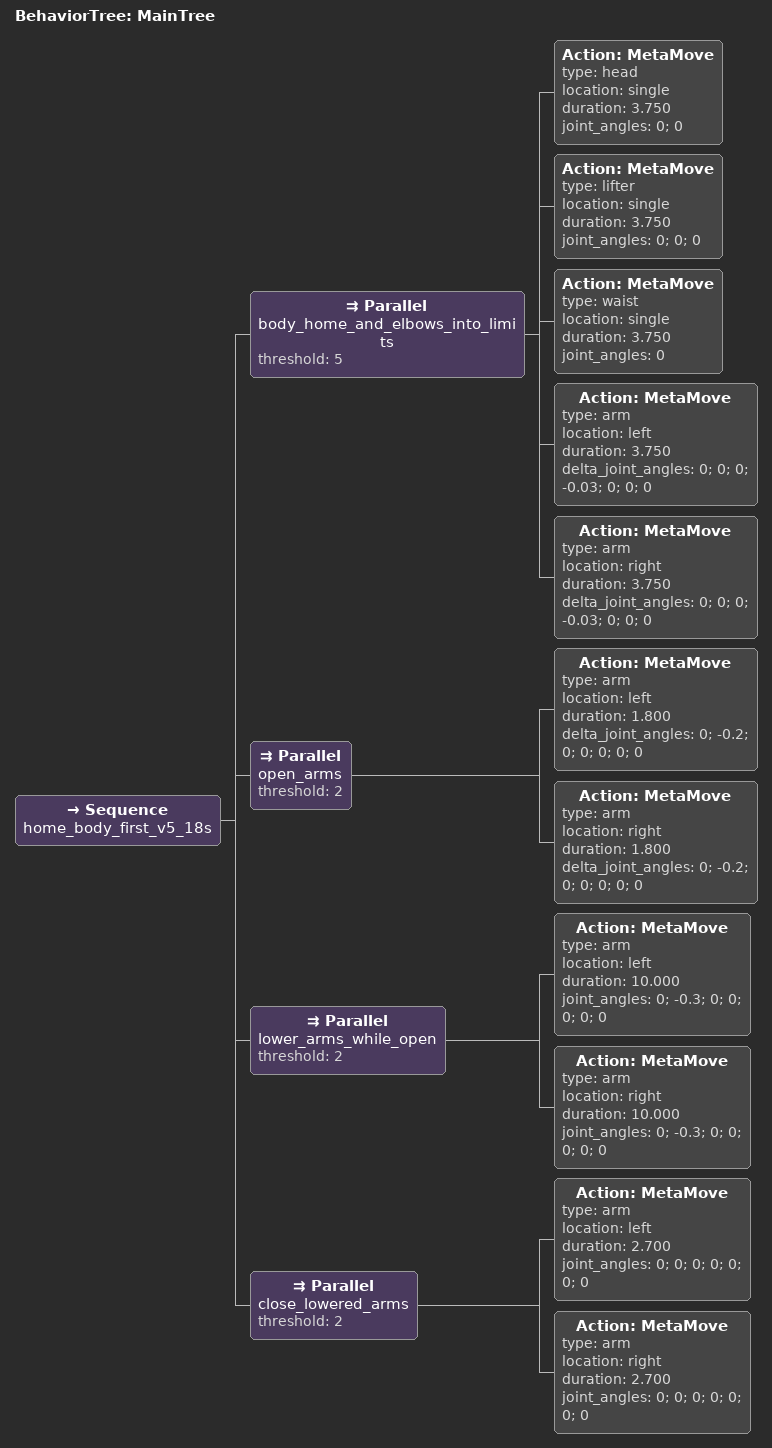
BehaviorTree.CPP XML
<root main_tree_to_execute="MainTree">
    <BehaviorTree ID="MainTree">
        <Sequence name="home_body_first_v5_18s">
            <Parallel name="body_home_and_elbows_into_limits" threshold="5">
                <Action ID="MetaMove" type="head" location="single" duration="3.750" joint_angles="0; 0" />
                <Action ID="MetaMove" type="lifter" location="single" duration="3.750" joint_angles="0; 0; 0" />
                <Action ID="MetaMove" type="waist" location="single" duration="3.750" joint_angles="0" />
                <Action ID="MetaMove" type="arm" location="left" duration="3.750" delta_joint_angles="0; 0; 0; -0.03; 0; 0; 0" />
                <Action ID="MetaMove" type="arm" location="right" duration="3.750" delta_joint_angles="0; 0; 0; -0.03; 0; 0; 0" />
            </Parallel>
            <Parallel name="open_arms" threshold="2">
                <Action ID="MetaMove" type="arm" location="left" duration="1.800" delta_joint_angles="0; -0.2; 0; 0; 0; 0; 0" />
                <Action ID="MetaMove" type="arm" location="right" duration="1.800" delta_joint_angles="0; -0.2; 0; 0; 0; 0; 0" />
            </Parallel>
            <Parallel name="lower_arms_while_open" threshold="2">
                <Action ID="MetaMove" type="arm" location="left" duration="10.000" joint_angles="0; -0.3; 0; 0; 0; 0; 0" />
                <Action ID="MetaMove" type="arm" location="right" duration="10.000" joint_angles="0; -0.3; 0; 0; 0; 0; 0" />
            </Parallel>
            <Parallel name="close_lowered_arms" threshold="2">
                <Action ID="MetaMove" type="arm" location="left" duration="2.700" joint_angles="0; 0; 0; 0; 0; 0; 0" />
                <Action ID="MetaMove" type="arm" location="right" duration="2.700" joint_angles="0; 0; 0; 0; 0; 0; 0" />
            </Parallel>
        </Sequence>
    </BehaviorTree>
</root>
